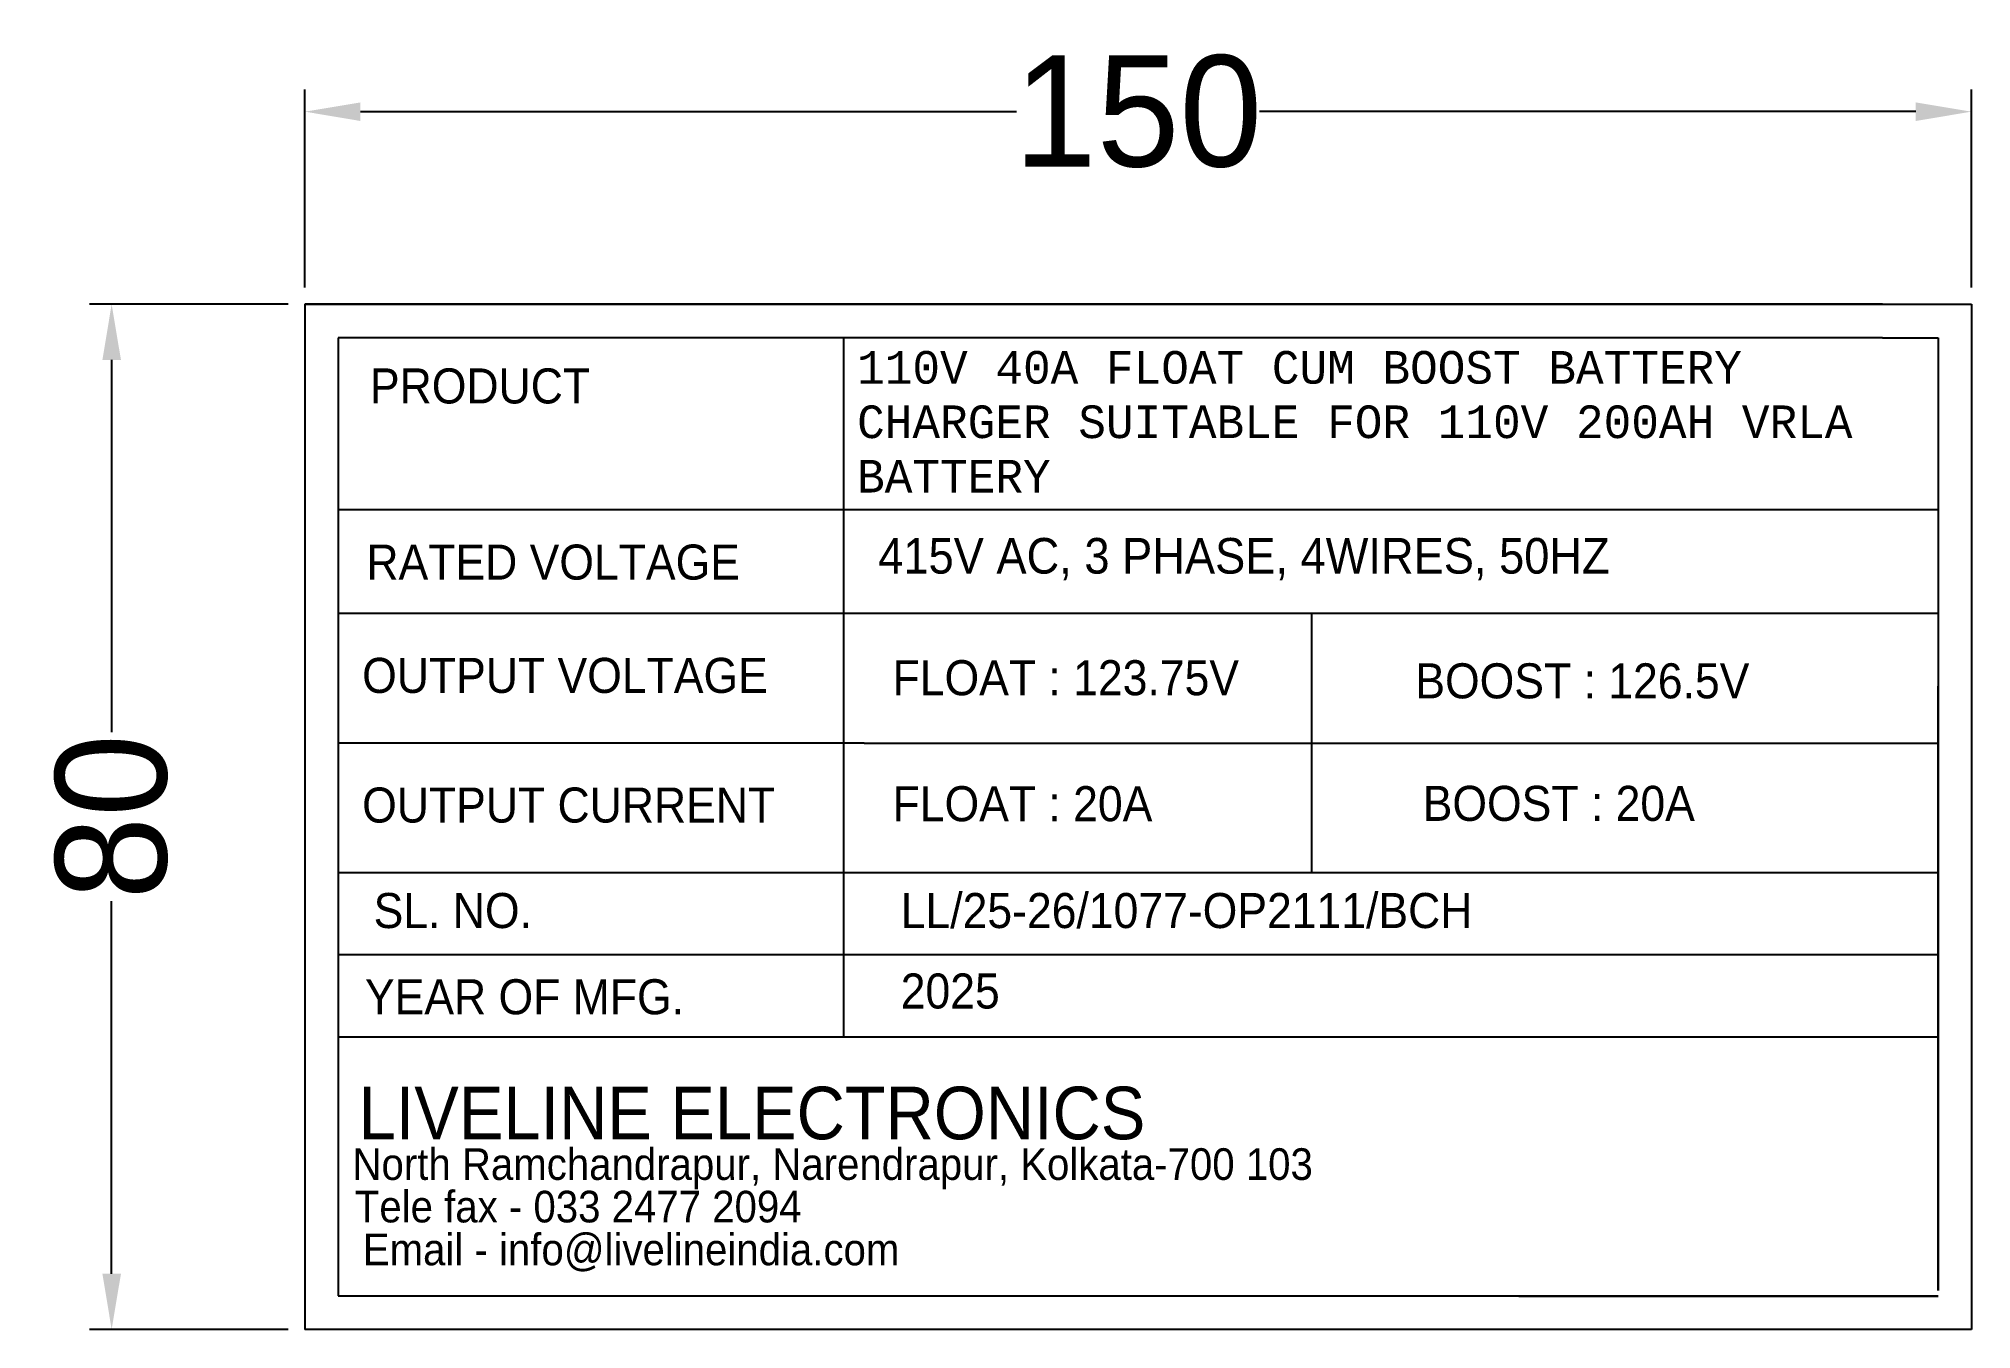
# Model space of a CAD drawing. Extents: x -1540 to -1366, y 2072 to 2188.
import ezdxf

# ---------------------------------------------------------------- set-up
doc = ezdxf.new("R2010")
doc.units = 0
doc.header["$LTSCALE"] = 4
doc.header["$MEASUREMENT"] = 0
doc.layers.get('0').update_dxf_attribs({"linetype": 'CONTINUOUS'})
doc.layers.get('DEFPOINTS').update_dxf_attribs({"linetype": 'CONTINUOUS'})
doc.styles.add('STYLE1', font='GOTHIC.TTF', dxfattribs={"height": 30})
doc.styles.add('STYLE4', font='GOTHIC.TTF', dxfattribs={"height": 35})
doc.dimstyles.get("Standard").update_dxf_attribs({"dimtxt": 0.18, "dimasz": 0.18, "dimexe": 0.18, "dimexo": 0.0625, "dimgap": 0.09, "dimtad": 0, "dimtih": 1, "dimtoh": 1, "dimdec": 4, "dimzin": 0, "dimdsep": 46, "dimtxsty": 'Standard', "dimcen": 0.09, "dimadec": 0, "dimazin": 0, "dimtfac": 1, "dimtdec": 4, "dimtofl": 0, "dimtmove": 0, "dimatfit": 3, "dimfxl": 1, "dimtolj": 1, "dimtzin": 0, "dimarcsym": 0})

# ---------------------------------------------------------------- blocks, each defined once
blk = doc.blocks.new('*D0')
at = {"color": 0, "lineweight": -2, "transparency": 16777216}
for p, q in [((-1515.82, 2165.82), (-1515.82, 2183.63)), ((-1366.02, 2165.82), (-1366.02, 2183.63)), ((-1510.82, 2181.63), (-1451.84, 2181.63)), ((-1371.02, 2181.63), (-1430, 2181.63))]:
    blk.add_line(p, q, dxfattribs=at)
at = {"color": 0, "transparency": 16777216}
for points in [[(-1510.82, 2182.46), (-1510.82, 2180.79), (-1515.82, 2181.63)], [(-1371.02, 2182.46), (-1371.02, 2180.79), (-1366.02, 2181.63)]]:
    blk.add_solid(points, dxfattribs=at)
at = {"layer": 'DEFPOINTS', "color": 0, "transparency": 16777216}
for p in [(-1366.02, 2181.63), (-1515.82, 2164.32), (-1366.02, 2164.32)]:
    blk.add_point(p, dxfattribs=at)
at = {"color": 0, "transparency": 16777216, "insert": (-1440.92, 2181.63), "char_height": 10, "attachment_point": 5}
blk.add_mtext('\\A1;150', dxfattribs=at)
blk = doc.blocks.new('*D1')
at = {"color": 0, "lineweight": -2, "transparency": 16777216}
for p, q in [((-1517.32, 2164.32), (-1535.19, 2164.32)), ((-1533.19, 2159.32), (-1533.19, 2125.86)), ((-1533.19, 2077.21), (-1533.19, 2110.68)), ((-1517.32, 2072.21), (-1535.19, 2072.21))]:
    blk.add_line(p, q, dxfattribs=at)
at = {"color": 0, "transparency": 16777216}
for points in [[(-1534.02, 2159.32), (-1532.35, 2159.32), (-1533.19, 2164.32)], [(-1534.02, 2077.21), (-1532.35, 2077.21), (-1533.19, 2072.21)]]:
    blk.add_solid(points, dxfattribs=at)
at = {"layer": 'DEFPOINTS', "color": 0, "transparency": 16777216}
for p in [(-1515.82, 2164.32), (-1533.19, 2072.21), (-1515.82, 2072.21)]:
    blk.add_point(p, dxfattribs=at)
at = {"color": 0, "transparency": 16777216, "insert": (-1533.19, 2118.27), "char_height": 10, "attachment_point": 5, "rotation": 90}
blk.add_mtext('\\A1;80', dxfattribs=at)

msp = doc.modelspace()

# ---------------------------------------------------------------- linework, layer by layer
for p, q in [((-1515.82, 2164.32), (-1515.82, 2072.21)), ((-1432.52, 2164.32), (-1515.82, 2164.32)), ((-1515.82, 2164.32), (-1366.02, 2164.32)), ((-1374.01, 2164.32), (-1512.82, 2164.32)), ((-1366.02, 2164.32), (-1366.02, 2072.21)), ((-1512.82, 2161.32), (-1512.82, 2075.21)), ((-1374.01, 2161.32), (-1512.82, 2161.32)), ((-1467.4, 2161.32), (-1467.4, 2098.46)), ((-1374.01, 2161.32), (-1369.02, 2161.32)), ((-1369.02, 2161.32), (-1369.02, 2138.97)), ((-1369.02, 2145.84), (-1512.82, 2145.84)), ((-1369.02, 2138.97), (-1369.02, 2085.85)), ((-1512.82, 2136.55), (-1512.82, 2113.24)), ((-1369.02, 2136.55), (-1512.82, 2136.55)), ((-1425.33, 2136.55), (-1425.33, 2113.24)), ((-1369.02, 2085.85), (-1369.02, 2130.01)), ((-1465.56, 2124.89), (-1512.82, 2124.89)), ((-1465.56, 2124.89), (-1369.02, 2124.89)), ((-1369.02, 2113.24), (-1512.82, 2113.24)), ((-1369.02, 2105.85), (-1512.82, 2105.85)), ((-1369.02, 2075.71), (-1369.02, 2098.83)), ((-1369.02, 2098.46), (-1512.82, 2098.46)), ((-1369.02, 2087.95), (-1369.02, 2075.71)), ((-1512.82, 2075.21), (-1512.82, 2075.21)), ((-1512.82, 2075.21), (-1512.82, 2075.21)), ((-1512.82, 2075.21), (-1369.02, 2075.21)), ((-1406.7, 2075.19), (-1369.02, 2075.19)), ((-1366.02, 2072.21), (-1515.82, 2072.21))]:
    msp.add_line(p, q)

# ---------------------------------------------------------------- texts
at = {"width": 0.95}
for s, height, style, p in [('PRODUCT', 3.15, 'STYLE4', (-1509.97, 2155.41)), ('RATED VOLTAGE', 3.15, 'STYLE4', (-1510.29, 2139.58)), ('415V AC, 3 PHASE, 4WIRES, 50HZ', 3.2, 'STYLE1', (-1464.28, 2140.12)), ('OUTPUT VOLTAGE', 3.15, 'STYLE4', (-1510.67, 2129.4)), ('FLOAT : 123.75V', 3.15, 'STYLE4', (-1462.99, 2129.19)), ('BOOST : 126.5V', 3.15, 'STYLE4', (-1416, 2128.91)), ('OUTPUT CURRENT', 3.15, 'STYLE4', (-1510.67, 2117.75)), ('FLOAT : 20A', 3.15, 'STYLE4', (-1462.99, 2117.87)), ('BOOST : 20A', 3.15, 'STYLE4', (-1415.34, 2117.9)), ('SL. NO.', 3.15, 'STYLE4', (-1509.64, 2108.27)), ('LL/25-26/1077-OP2111/BCH', 3.15, 'STYLE4', (-1462.26, 2108.27)), ('2025', 3.15, 'STYLE4', (-1462.26, 2101.04)), ('YEAR OF MFG.', 3.15, 'STYLE4', (-1510.42, 2100.52)), ('LIVELINE ELECTRONICS', 4.725, 'STYLE4', (-1510.99, 2089.29)), ('North Ramchandrapur, Narendrapur, Kolkata-700 103', 2.8429, 'STYLE4', (-1511.54, 2085.64)), ('Tele fax - 033 2477 2094', 2.8429, 'STYLE4', (-1511.33, 2081.82)), ('Email - info@livelineindia.com', 2.8429, 'STYLE4', (-1510.61, 2077.97))]:
    msp.add_text(s, height=height, dxfattribs=dict(at, style=style)).set_placement(p)
at = {"insert": (-1466.18, 2160.12), "char_height": 3.2, "attachment_point": 1, "style": 'STYLE1'}
msp.add_mtext_dynamic_manual_height_columns('{\\fConsolas|b0|i0|c0|p49;\\H0.91667x;110V 40A FLOAT CUM BOOST BATTERY CHARGER SUITABLE FOR 110V 200AH VRLA BATTERY}', width=93.7725, gutter_width=150, heights=[14.28], dxfattribs=at)

# ---------------------------------------------------------------- dimensions: what is measured, and where the dimension line sits
dim = msp.add_linear_dim(base=(-1366.02, 2181.63), p1=(-1515.82, 2164.32), p2=(-1366.02, 2164.32), dimstyle='Standard', override={"dimtxt": 10, "dimasz": 5, "dimexe": 2, "dimexo": 1.5, "dimtih": 0, "dimtoh": 0, "dimdec": 0, "dimtxsty": 'Standard', "dimtmove": 2})
dim.commit()
dim.dimension.update_dxf_attribs({"geometry": '*D0', "text_midpoint": (-1440.92, 2181.63)})
dim = msp.add_linear_dim(base=(-1533.19, 2072.21), p1=(-1515.82, 2164.32), p2=(-1515.82, 2072.21), angle=90, text='80', dimstyle='Standard', override={"dimtxt": 10, "dimasz": 5, "dimexe": 2, "dimexo": 1.5, "dimtih": 0, "dimtoh": 0, "dimdec": 0, "dimtmove": 2})
dim.commit()
dim.dimension.update_dxf_attribs({"geometry": '*D1', "text_midpoint": (-1533.19, 2118.27)})

doc.saveas('drawing.dxf')
